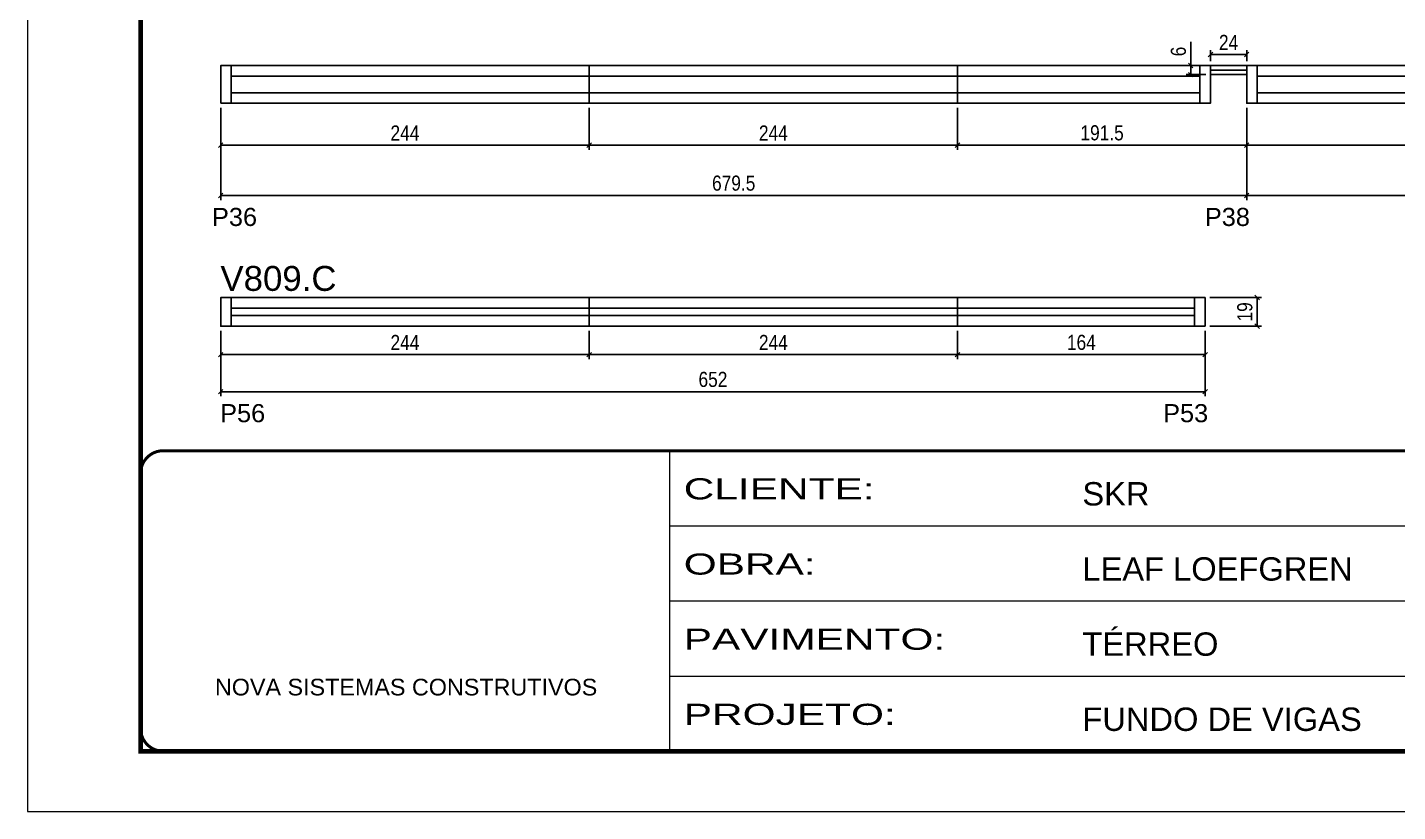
# Model space of a CAD drawing. Extents: x 1959 to 8212, y 239 to 4735.
# Drawn here: x 3557 to 4465, y 2537 to 3056 of the extents above; entities that cross this region are included whole.
import ezdxf

# ---------------------------------------------------------------- set-up
doc = ezdxf.new("R2010")
doc.units = 0
doc.linetypes.add('CONTINUO', pattern=[0])
doc.linetypes.add('DASHED', pattern=[0.75, 0.5, -0.25])
for name, color, linetype in [('5', 5, 'Continuous'), ('COTA', 241, 'Continuous'), ('NOMENCLATURA', 7, 'Continuous'), ('Painéis', 200, 'Continuous'), ('SARR_2.2x7', 40, 'Continuous'), ('SARR_EDITAR', 141, 'Continuous')]:
    doc.layers.add(name, color=color, linetype=linetype)
doc.layers.add('Folhas', color=255, linetype='Continuous', lineweight=9)
doc.layers.add('SARRAFO DE PRESSAO', color=251, linetype='DASHED', lineweight=9)
doc.styles.add('ARIAL', font='arial.ttf')
doc.styles.add('COTA TECNICA', font='techl___.ttf', dxfattribs={"height": 10})
doc.styles.add('COTA TECNICA-50', font='techl___.ttf', dxfattribs={"height": 10})
doc.styles.get("Standard").update_dxf_attribs({"font": 'arial.ttf'})
doc.styles.add('Tecnologia', font='')
doc.styles.get('Tecnologia').set_extended_font_data('Forgotten Futurist')
doc.dimstyles.new('COTA PAINEL-50', dxfattribs={"dimtxt": 10, "dimasz": 3, "dimexe": 3, "dimexo": 3, "dimgap": 3, "dimtad": 1, "dimdec": 1, "dimzin": 12, "dimdsep": 46, "dimtxsty": 'COTA TECNICA-50', "dimblk1": 'OBLIQUE', "dimblk2": 'OBLIQUE', "dimsah": 1, "dimcen": 0.9, "dimclrd": 4, "dimclre": 4, "dimclrt": 240, "dimadec": 1, "dimazin": 3, "dimtfac": 1, "dimtdec": 1, "dimtmove": 0, "dimatfit": 3, "dimfxl": 1, "dimtolj": 1, "dimtzin": 12, "dimarcsym": 0})
doc.dimstyles.new('PAINEL', dxfattribs={"dimtxt": 10, "dimasz": 3, "dimexe": 3, "dimexo": 3, "dimgap": 3, "dimtad": 1, "dimdec": 1, "dimzin": 12, "dimdsep": 46, "dimtxsty": 'COTA TECNICA', "dimblk1": 'OBLIQUE', "dimblk2": 'OBLIQUE', "dimsah": 1, "dimcen": 0.9, "dimclrd": 4, "dimclre": 4, "dimclrt": 240, "dimadec": 1, "dimazin": 3, "dimtfac": 1, "dimtdec": 1, "dimtmove": 0, "dimatfit": 3, "dimfxl": 1, "dimtolj": 1, "dimtzin": 12, "dimarcsym": 0})

# ---------------------------------------------------------------- blocks, each defined once
blk = doc.blocks.new('9999999999')
at = {"color": 30, "linetype": 'CONTINUO'}
for p, q in [((98564.56, 34230.21), (98564.56, 34429.45)), ((98564.56, 34379.64), (99583.98, 34379.64)), ((98564.56, 34329.83), (99487.98, 34329.83)), ((98564.56, 34280.02), (99487.98, 34280.02))]:
    blk.add_line(p, q, dxfattribs=at)
at = {"color": 30, "linetype": 'CONTINUO', "const_width": 2}
blk.add_lwpolyline([(99583.98, 34230.21), (99583.98, 34414.45, 0.414214), (99568.98, 34429.45), (98228.98, 34429.45, 0.414214), (98213.98, 34414.45), (98213.98, 34245.21, 0.414214), (98228.98, 34230.21), (99583.98, 34230.21)], format="xyb", dxfattribs=at)
at = {"layer": 'Folhas'}
blk.add_lwpolyline([(98138.98, 34190.21), (99623.98, 34190.21), (99623.98, 35240.21), (98138.98, 35240.21)], close=True, dxfattribs=at)
at = {"layer": 'Folhas', "color": 30, "const_width": 3}
blk.add_lwpolyline([(98213.98, 34230.21), (99583.98, 34230.21), (99583.98, 35200.21), (98213.98, 35200.21)], close=True, dxfattribs=at)
at = {"color": 7, "linetype": 'Continuous', "ltscale": 5, "style": 'ARIAL'}
for s, height, p in [('SKR', 15.483, (98837.68, 34393.13)), ('LEAF LOEFGREN', 15.4829, (98837.68, 34343.32)), ('TÉRREO', 15.483, (98837.68, 34293.51)), ('NOVA SISTEMAS CONSTRUTIVOS', 11.0592, (98263.19, 34267.21)), ('FUNDO DE VIGAS', 15.4829, (98837.68, 34243.7))]:
    blk.add_text(s, height=height, dxfattribs=at).set_placement(p)
at = {"layer": 'Folhas', "color": 7, "style": 'Tecnologia', "width": 1.5}
for s, p in [('CLIENTE:', (98573.65, 34397.17)), ('OBRA:', (98573.65, 34347.31)), ('PAVIMENTO:', (98573.65, 34297.5)), ('PROJETO:', (98573.65, 34247.69))]:
    blk.add_text(s, height=14, dxfattribs=at).set_placement(p)
blk = doc.blocks.new('_Oblique')
at = {"color": 0, "linetype": 'ByBlock', "lineweight": -2}
blk.add_line((-0.5, -0.5), (0.5, 0.5), dxfattribs=at)
blk = doc.blocks.new('*D373')
at = {"layer": 'COTA', "color": 4, "lineweight": -2, "transparency": 16777216}
for p, q in [((3685.3, 3003.17), (3685.3, 2942.05)), ((4364.8, 3003.17), (4364.8, 2942.05)), ((3685.3, 2945.05), (4364.8, 2945.05))]:
    blk.add_line(p, q, dxfattribs=at)
at = {"layer": 'Defpoints', "color": 0, "transparency": 16777216}
for p in [(3685.3, 3006.17), (4364.8, 3006.17), (4364.8, 2945.05)]:
    blk.add_point(p, dxfattribs=at)
at = {"layer": 'COTA', "color": 4, "lineweight": -2, "transparency": 16777216, "xscale": 3, "yscale": 3, "zscale": 3, "rotation": 180}
blk.add_blockref('_Oblique', (3685.3, 2945.05), dxfattribs=at)
at = {"layer": 'COTA', "color": 4, "lineweight": -2, "transparency": 16777216, "xscale": 3, "yscale": 3, "zscale": 3}
blk.add_blockref('_Oblique', (4364.8, 2945.05), dxfattribs=at)
at = {"layer": 'COTA', "color": 240, "transparency": 16777216, "insert": (4025.05, 2953.19), "char_height": 10, "attachment_point": 5, "style": 'COTA TECNICA'}
blk.add_mtext('\\A1;679.5', dxfattribs=at)
blk = doc.blocks.new('*D374')
at = {"layer": 'COTA', "color": 4, "lineweight": -2, "transparency": 16777216}
for p, q in [((3685.3, 3003.17), (3685.3, 2975.4)), ((3929.3, 3003.17), (3929.3, 2975.4)), ((3685.3, 2978.4), (3929.3, 2978.4))]:
    blk.add_line(p, q, dxfattribs=at)
at = {"layer": 'Defpoints', "color": 0, "transparency": 16777216}
for p in [(3685.3, 3006.17), (3929.3, 3006.17), (3929.3, 2978.4)]:
    blk.add_point(p, dxfattribs=at)
at = {"layer": 'COTA', "color": 4, "lineweight": -2, "transparency": 16777216, "xscale": 3, "yscale": 3, "zscale": 3, "rotation": 180}
blk.add_blockref('_Oblique', (3685.3, 2978.4), dxfattribs=at)
at = {"layer": 'COTA', "color": 4, "lineweight": -2, "transparency": 16777216, "xscale": 3, "yscale": 3, "zscale": 3}
blk.add_blockref('_Oblique', (3929.3, 2978.4), dxfattribs=at)
at = {"layer": 'COTA', "color": 240, "transparency": 16777216, "insert": (3807.3, 2986.47), "char_height": 10, "attachment_point": 5, "style": 'COTA TECNICA'}
blk.add_mtext('\\A1;244', dxfattribs=at)
blk = doc.blocks.new('*D377')
at = {"layer": 'COTA', "color": 4, "lineweight": -2, "transparency": 16777216}
for p, q in [((3929.3, 3003.17), (3929.3, 2975.4)), ((4173.3, 3003.17), (4173.3, 2975.4)), ((3929.3, 2978.4), (4173.3, 2978.4))]:
    blk.add_line(p, q, dxfattribs=at)
at = {"layer": 'Defpoints', "color": 0, "transparency": 16777216}
for p in [(3929.3, 3006.17), (4173.3, 3006.17), (4173.3, 2978.4)]:
    blk.add_point(p, dxfattribs=at)
at = {"layer": 'COTA', "color": 4, "lineweight": -2, "transparency": 16777216, "xscale": 3, "yscale": 3, "zscale": 3, "rotation": 180}
blk.add_blockref('_Oblique', (3929.3, 2978.4), dxfattribs=at)
at = {"layer": 'COTA', "color": 4, "lineweight": -2, "transparency": 16777216, "xscale": 3, "yscale": 3, "zscale": 3}
blk.add_blockref('_Oblique', (4173.3, 2978.4), dxfattribs=at)
at = {"layer": 'COTA', "color": 240, "transparency": 16777216, "insert": (4051.3, 2986.47), "char_height": 10, "attachment_point": 5, "style": 'COTA TECNICA'}
blk.add_mtext('\\A1;244', dxfattribs=at)
blk = doc.blocks.new('*D375')
at = {"layer": 'COTA', "color": 4, "lineweight": -2, "transparency": 16777216}
for p, q in [((4173.3, 3003.17), (4173.3, 2975.4)), ((4364.8, 3003.17), (4364.8, 2975.4)), ((4173.3, 2978.4), (4364.8, 2978.4))]:
    blk.add_line(p, q, dxfattribs=at)
at = {"layer": 'Defpoints', "color": 0, "transparency": 16777216}
for p in [(4173.3, 3006.17), (4364.8, 3006.17), (4364.8, 2978.4)]:
    blk.add_point(p, dxfattribs=at)
at = {"layer": 'COTA', "color": 4, "lineweight": -2, "transparency": 16777216, "xscale": 3, "yscale": 3, "zscale": 3, "rotation": 180}
blk.add_blockref('_Oblique', (4173.3, 2978.4), dxfattribs=at)
at = {"layer": 'COTA', "color": 4, "lineweight": -2, "transparency": 16777216, "xscale": 3, "yscale": 3, "zscale": 3}
blk.add_blockref('_Oblique', (4364.8, 2978.4), dxfattribs=at)
at = {"layer": 'COTA', "color": 240, "transparency": 16777216, "insert": (4269.05, 2986.54), "char_height": 10, "attachment_point": 5, "style": 'COTA TECNICA'}
blk.add_mtext('\\A1;191.5', dxfattribs=at)
blk = doc.blocks.new('*D378')
at = {"layer": 'COTA', "color": 4, "lineweight": -2, "transparency": 16777216}
for p, q in [((4340.8, 3034.17), (4340.8, 3041.46)), ((4364.8, 3034.17), (4364.8, 3041.46)), ((4340.8, 3038.46), (4364.8, 3038.46))]:
    blk.add_line(p, q, dxfattribs=at)
at = {"layer": 'Defpoints', "color": 0, "transparency": 16777216}
for p in [(4340.8, 3031.17), (4364.8, 3038.46), (4364.8, 3031.17)]:
    blk.add_point(p, dxfattribs=at)
at = {"layer": 'COTA', "color": 4, "lineweight": -2, "transparency": 16777216, "xscale": 3, "yscale": 3, "zscale": 3, "rotation": 180}
blk.add_blockref('_Oblique', (4340.8, 3038.46), dxfattribs=at)
at = {"layer": 'COTA', "color": 4, "lineweight": -2, "transparency": 16777216, "xscale": 3, "yscale": 3, "zscale": 3}
blk.add_blockref('_Oblique', (4364.8, 3038.46), dxfattribs=at)
at = {"layer": 'COTA', "color": 240, "transparency": 16777216, "insert": (4352.8, 3046.53), "char_height": 10, "attachment_point": 5, "style": 'COTA TECNICA'}
blk.add_mtext('\\A1;24', dxfattribs=at)
blk = doc.blocks.new('*D380')
at = {"layer": 'COTA', "color": 4, "lineweight": -2, "transparency": 16777216}
for p, q in [((4327.7, 3031.17), (4327.7, 3046.83)), ((4330.8, 3031.17), (4324.7, 3031.17)), ((4327.7, 3025.17), (4327.7, 3031.17)), ((4337.8, 3025.17), (4324.7, 3025.17))]:
    blk.add_line(p, q, dxfattribs=at)
at = {"layer": 'Defpoints', "color": 0, "transparency": 16777216}
for p in [(4327.7, 3031.17), (4333.8, 3031.17), (4340.8, 3025.17)]:
    blk.add_point(p, dxfattribs=at)
at = {"layer": 'COTA', "color": 4, "lineweight": -2, "transparency": 16777216, "xscale": 3, "yscale": 3, "zscale": 3}
for p, rotation in [((4327.7, 3031.17), 90), ((4327.7, 3025.17), 270)]:
    blk.add_blockref('_Oblique', p, dxfattribs=dict(at, rotation=rotation))
at = {"layer": 'COTA', "color": 240, "transparency": 16777216, "insert": (4319.6, 3040.5), "char_height": 10, "attachment_point": 5, "rotation": 90, "style": 'COTA TECNICA'}
blk.add_mtext('\\A1;6', dxfattribs=at)
blk = doc.blocks.new('*D381')
at = {"layer": 'COTA', "color": 4, "lineweight": -2, "transparency": 16777216}
for p, q in [((4364.8, 3003.17), (4364.8, 2975.4)), ((4608.8, 3003.17), (4608.8, 2975.4)), ((4364.8, 2978.4), (4608.8, 2978.4))]:
    blk.add_line(p, q, dxfattribs=at)
at = {"layer": 'Defpoints', "color": 0, "transparency": 16777216}
for p in [(4364.8, 3006.17), (4608.8, 3006.17), (4608.8, 2978.4)]:
    blk.add_point(p, dxfattribs=at)
at = {"layer": 'COTA', "color": 4, "lineweight": -2, "transparency": 16777216, "xscale": 3, "yscale": 3, "zscale": 3, "rotation": 180}
blk.add_blockref('_Oblique', (4364.8, 2978.4), dxfattribs=at)
at = {"layer": 'COTA', "color": 4, "lineweight": -2, "transparency": 16777216, "xscale": 3, "yscale": 3, "zscale": 3}
blk.add_blockref('_Oblique', (4608.8, 2978.4), dxfattribs=at)
at = {"layer": 'COTA', "color": 240, "transparency": 16777216, "insert": (4486.8, 2986.47), "char_height": 10, "attachment_point": 5, "style": 'COTA TECNICA'}
blk.add_mtext('\\A1;244', dxfattribs=at)
blk = doc.blocks.new('*D382')
at = {"layer": 'COTA', "color": 4, "lineweight": -2, "transparency": 16777216}
for p, q in [((4837.3, 3022.17), (4837.3, 2942.05)), ((4364.8, 3003.17), (4364.8, 2942.05)), ((4364.8, 2945.05), (4837.3, 2945.05))]:
    blk.add_line(p, q, dxfattribs=at)
at = {"layer": 'Defpoints', "color": 0, "transparency": 16777216}
for p in [(4837.3, 3025.17), (4364.8, 3006.17), (4837.3, 2945.05)]:
    blk.add_point(p, dxfattribs=at)
at = {"layer": 'COTA', "color": 4, "lineweight": -2, "transparency": 16777216, "xscale": 3, "yscale": 3, "zscale": 3, "rotation": 180}
blk.add_blockref('_Oblique', (4364.8, 2945.05), dxfattribs=at)
at = {"layer": 'COTA', "color": 4, "lineweight": -2, "transparency": 16777216, "xscale": 3, "yscale": 3, "zscale": 3}
blk.add_blockref('_Oblique', (4837.3, 2945.05), dxfattribs=at)
at = {"layer": 'COTA', "color": 240, "transparency": 16777216, "insert": (4601.05, 2953.16), "char_height": 10, "attachment_point": 5, "style": 'COTA TECNICA'}
blk.add_mtext('\\A1;472.5', dxfattribs=at)
blk = doc.blocks.new('*D717')
at = {"layer": 'COTA', "color": 4, "linetype": 'ByBlock', "lineweight": -2, "transparency": 16777216}
for p, q in [((3685.3, 2855.4), (3685.3, 2836.55)), ((3929.3, 2855.4), (3929.3, 2836.55)), ((3685.3, 2839.55), (3929.3, 2839.55))]:
    blk.add_line(p, q, dxfattribs=at)
at = {"layer": 'Defpoints', "color": 0, "linetype": 'ByBlock', "transparency": 16777216}
for p in [(3685.3, 2858.4), (3929.3, 2858.4), (3929.3, 2839.55)]:
    blk.add_point(p, dxfattribs=at)
at = {"layer": 'COTA', "color": 4, "linetype": 'ByBlock', "lineweight": -2, "transparency": 16777216, "xscale": 3, "yscale": 3, "zscale": 3, "rotation": 180}
blk.add_blockref('_Oblique', (3685.3, 2839.55), dxfattribs=at)
at = {"layer": 'COTA', "color": 4, "linetype": 'ByBlock', "lineweight": -2, "transparency": 16777216, "xscale": 3, "yscale": 3, "zscale": 3}
blk.add_blockref('_Oblique', (3929.3, 2839.55), dxfattribs=at)
at = {"layer": 'COTA', "color": 240, "linetype": 'ByBlock', "transparency": 16777216, "insert": (3807.3, 2847.62), "char_height": 10, "attachment_point": 5, "style": 'COTA TECNICA-50'}
blk.add_mtext('\\A1;244', dxfattribs=at)
blk = doc.blocks.new('*D718')
at = {"layer": 'COTA', "color": 4, "linetype": 'ByBlock', "lineweight": -2, "transparency": 16777216}
for p, q in [((3929.3, 2855.4), (3929.3, 2836.55)), ((4173.3, 2855.4), (4173.3, 2836.55)), ((3929.3, 2839.55), (4173.3, 2839.55))]:
    blk.add_line(p, q, dxfattribs=at)
at = {"layer": 'Defpoints', "color": 0, "linetype": 'ByBlock', "transparency": 16777216}
for p in [(3929.3, 2858.4), (4173.3, 2858.4), (4173.3, 2839.55)]:
    blk.add_point(p, dxfattribs=at)
at = {"layer": 'COTA', "color": 4, "linetype": 'ByBlock', "lineweight": -2, "transparency": 16777216, "xscale": 3, "yscale": 3, "zscale": 3, "rotation": 180}
blk.add_blockref('_Oblique', (3929.3, 2839.55), dxfattribs=at)
at = {"layer": 'COTA', "color": 4, "linetype": 'ByBlock', "lineweight": -2, "transparency": 16777216, "xscale": 3, "yscale": 3, "zscale": 3}
blk.add_blockref('_Oblique', (4173.3, 2839.55), dxfattribs=at)
at = {"layer": 'COTA', "color": 240, "linetype": 'ByBlock', "transparency": 16777216, "insert": (4051.3, 2847.62), "char_height": 10, "attachment_point": 5, "style": 'COTA TECNICA-50'}
blk.add_mtext('\\A1;244', dxfattribs=at)
blk = doc.blocks.new('*D719')
at = {"layer": 'COTA', "color": 4, "lineweight": -2, "transparency": 16777216}
for p, q in [((3685.3, 2855.4), (3685.3, 2811.97)), ((4337.3, 2855.4), (4337.3, 2811.97)), ((3685.3, 2814.97), (4337.3, 2814.97))]:
    blk.add_line(p, q, dxfattribs=at)
at = {"layer": 'Defpoints', "color": 0, "transparency": 16777216}
for p in [(3685.3, 2858.4), (4337.3, 2858.4), (4337.3, 2814.97)]:
    blk.add_point(p, dxfattribs=at)
at = {"layer": 'COTA', "color": 4, "lineweight": -2, "transparency": 16777216, "xscale": 3, "yscale": 3, "zscale": 3, "rotation": 180}
blk.add_blockref('_Oblique', (3685.3, 2814.97), dxfattribs=at)
at = {"layer": 'COTA', "color": 4, "lineweight": -2, "transparency": 16777216, "xscale": 3, "yscale": 3, "zscale": 3}
blk.add_blockref('_Oblique', (4337.3, 2814.97), dxfattribs=at)
at = {"layer": 'COTA', "color": 240, "transparency": 16777216, "insert": (4011.3, 2823.08), "char_height": 10, "attachment_point": 5, "style": 'COTA TECNICA'}
blk.add_mtext('\\A1;652', dxfattribs=at)
blk = doc.blocks.new('*D720')
at = {"layer": 'COTA', "color": 4, "lineweight": -2, "transparency": 16777216}
for p, q in [((4173.3, 2855.4), (4173.3, 2836.55)), ((4337.3, 2855.4), (4337.3, 2836.55)), ((4173.3, 2839.55), (4337.3, 2839.55))]:
    blk.add_line(p, q, dxfattribs=at)
at = {"layer": 'Defpoints', "color": 0, "transparency": 16777216}
for p in [(4173.3, 2858.4), (4337.3, 2858.4), (4337.3, 2839.55)]:
    blk.add_point(p, dxfattribs=at)
at = {"layer": 'COTA', "color": 4, "lineweight": -2, "transparency": 16777216, "xscale": 3, "yscale": 3, "zscale": 3, "rotation": 180}
blk.add_blockref('_Oblique', (4173.3, 2839.55), dxfattribs=at)
at = {"layer": 'COTA', "color": 4, "lineweight": -2, "transparency": 16777216, "xscale": 3, "yscale": 3, "zscale": 3}
blk.add_blockref('_Oblique', (4337.3, 2839.55), dxfattribs=at)
at = {"layer": 'COTA', "color": 240, "transparency": 16777216, "insert": (4255.3, 2847.65), "char_height": 10, "attachment_point": 5, "style": 'COTA TECNICA'}
blk.add_mtext('\\A1;164', dxfattribs=at)
blk = doc.blocks.new('*D721')
at = {"layer": 'COTA', "color": 4, "lineweight": -2, "transparency": 16777216}
for p, q in [((4340.3, 2877.4), (4374.7, 2877.4)), ((4371.7, 2858.4), (4371.7, 2877.4)), ((4340.3, 2858.4), (4374.7, 2858.4))]:
    blk.add_line(p, q, dxfattribs=at)
at = {"layer": 'Defpoints', "color": 0, "transparency": 16777216}
for p in [(4337.3, 2877.4), (4371.7, 2877.4), (4337.3, 2858.4)]:
    blk.add_point(p, dxfattribs=at)
at = {"layer": 'COTA', "color": 4, "lineweight": -2, "transparency": 16777216, "xscale": 3, "yscale": 3, "zscale": 3}
for p, rotation in [((4371.7, 2877.4), 90), ((4371.7, 2858.4), 270)]:
    blk.add_blockref('_Oblique', p, dxfattribs=dict(at, rotation=rotation))
at = {"layer": 'COTA', "color": 240, "transparency": 16777216, "insert": (4363.61, 2867.9), "char_height": 10, "attachment_point": 5, "rotation": 90, "style": 'COTA TECNICA'}
blk.add_mtext('\\A1;19', dxfattribs=at)

msp = doc.modelspace()

# ---------------------------------------------------------------- linework, layer by layer
at = {"layer": 'COTA'}
msp.add_line((4340.8, 3025.17), (4340.8, 3031.17), dxfattribs=at)
at = {"layer": 'Painéis'}
for p, q in [((3929.3, 3031.17), (3929.3, 3006.17)), ((4173.3, 3031.17), (4173.3, 3006.17)), ((3929.3, 2877.4), (4337.3, 2877.4)), ((3929.3, 2858.4), (3929.3, 2877.4)), ((4173.3, 2858.4), (4173.3, 2877.4)), ((4337.3, 2877.4), (4337.3, 2858.4)), ((4337.3, 2858.4), (3929.3, 2858.4))]:
    msp.add_line(p, q, dxfattribs=at)
for points in [[(3685.3, 3006.17), (3685.3, 3031.17), (4364.8, 3031.17), (4364.8, 3025.17), (4340.8, 3025.17), (4340.8, 3006.17), (3685.3, 3006.17)], [(4364.8, 3031.17), (4364.8, 3006.17), (4812.3, 3006.17), (4812.3, 3025.17), (4837.3, 3025.17), (4837.3, 3031.17), (4364.8, 3031.17)]]:
    msp.add_lwpolyline(points, dxfattribs=at)
msp.add_lwpolyline([(3929.3, 2858.4), (3685.3, 2858.4), (3685.3, 2877.4), (3929.3, 2877.4)], close=True, dxfattribs=at)
at = {"layer": 'SARR_2.2x7', "linetype": 'Continuous'}
for p, q in [((3692.3, 3031.17), (3692.3, 3006.17)), ((4333.8, 3031.17), (4333.8, 3006.17)), ((4371.8, 3031.17), (4371.8, 3006.17)), ((3692.3, 3024.17), (3929.3, 3024.17)), ((3929.3, 3024.17), (4173.3, 3024.17)), ((4333.8, 3024.17), (4173.3, 3024.17)), ((4371.8, 3024.17), (4608.8, 3024.17)), ((3692.3, 3013.17), (3929.3, 3013.17)), ((3929.3, 3013.17), (4173.3, 3013.17)), ((4333.8, 3013.17), (4173.3, 3013.17)), ((4371.8, 3013.17), (4608.8, 3013.17)), ((3692.3, 2877.4), (3692.3, 2858.4)), ((4330.3, 2877.4), (4330.3, 2858.4)), ((3929.3, 2870.4), (3692.3, 2870.4)), ((4173.3, 2870.4), (3929.3, 2870.4)), ((4330.3, 2870.4), (4173.3, 2870.4)), ((3692.3, 2865.4), (3929.3, 2865.4)), ((3929.3, 2865.4), (4173.3, 2865.4)), ((4173.3, 2865.4), (4330.3, 2865.4))]:
    msp.add_line(p, q, dxfattribs=at)
at = {"layer": 'SARR_EDITAR'}
msp.add_line((4340.8, 3028.17), (4364.8, 3028.17), dxfattribs=at)

# ---------------------------------------------------------------- block references
at = {"layer": 'SARRAFO DE PRESSAO', "color": 6, "linetype": 'ByBlock'}
msp.add_blockref('9999999999', (-94581.71, -31653.56), dxfattribs=at)

# ---------------------------------------------------------------- texts
at = {"layer": '5', "linetype": 'Continuous'}
for s, p in [('P36', (3679.54, 2924.84)), ('P38', (4337.11, 2924.84)), ('P56', (3684.93, 2794.77)), ('P53', (4309.47, 2794.77))]:
    msp.add_text(s, height=12, rotation=359.99996, dxfattribs=at).set_placement(p)
at = {"layer": 'NOMENCLATURA', "linetype": 'Continuous'}
msp.add_text('V809.C', height=16.5, dxfattribs=at).set_placement((3685.1, 2881.83))

# ---------------------------------------------------------------- dimensions: what is measured, and where the dimension line sits
at = {"layer": 'COTA'}
for base, p1, p2, picture, middle in [((4364.8, 3038.46), (4340.8, 3031.17), (4364.8, 3031.17), '*D378', (4352.8, 3046.53)), ((4837.3, 2945.05), (4364.8, 3006.17), (4837.3, 3025.17), '*D382', (4601.05, 2953.16)), ((4364.8, 2945.05), (3685.3, 3006.17), (4364.8, 3006.17), '*D373', (4025.05, 2953.19)), ((3929.3, 2978.4), (3685.3, 3006.17), (3929.3, 3006.17), '*D374', (3807.3, 2986.47)), ((4608.8, 2978.4), (4364.8, 3006.17), (4608.8, 3006.17), '*D381', (4486.8, 2986.47)), ((4337.3, 2814.97), (3685.3, 2858.4), (4337.3, 2858.4), '*D719', (4011.3, 2823.08)), ((4337.3, 2839.55), (4173.3, 2858.4), (4337.3, 2858.4), '*D720', (4255.3, 2847.65))]:
    dim = msp.add_linear_dim(base=base, p1=p1, p2=p2, dimstyle='PAINEL', dxfattribs=at)
    dim.commit()
    dim.dimension.update_dxf_attribs({"geometry": picture, "text_midpoint": middle})
for base, p1, p2, picture, middle in [((4327.7, 3031.17), (4340.8, 3025.17), (4333.8, 3031.17), '*D380', (4319.6, 3040.5)), ((4371.7, 2877.4), (4337.3, 2858.4), (4337.3, 2877.4), '*D721', (4363.61, 2867.9))]:
    dim = msp.add_linear_dim(base=base, p1=p1, p2=p2, angle=90, dimstyle='PAINEL', dxfattribs=at)
    dim.commit()
    dim.dimension.update_dxf_attribs({"geometry": picture, "text_midpoint": middle})
for base, p1, p2, picture, middle in [((4173.3, 2978.4), (3929.3, 3006.17), (4173.3, 3006.17), '*D377', (4051.3, 2986.47)), ((4364.8, 2978.4), (4173.3, 3006.17), (4364.8, 3006.17), '*D375', (4269.05, 2986.54))]:
    dim = msp.add_linear_dim(base=base, p1=p1, p2=p2, dimstyle='PAINEL', override={"dimtmove": 1}, dxfattribs=at)
    dim.commit()
    dim.dimension.update_dxf_attribs({"geometry": picture, "text_midpoint": middle})
at = {"layer": 'COTA', "color": 1, "linetype": 'ByBlock'}
for base, p1, p2, picture, middle in [((3929.3, 2839.55), (3685.3, 2858.4), (3929.3, 2858.4), '*D717', (3807.3, 2847.62)), ((4173.3, 2839.55), (3929.3, 2858.4), (4173.3, 2858.4), '*D718', (4051.3, 2847.62))]:
    dim = msp.add_linear_dim(base=base, p1=p1, p2=p2, dimstyle='COTA PAINEL-50', override={"dimarcsym": 1}, dxfattribs=at)
    dim.commit()
    dim.dimension.update_dxf_attribs({"geometry": picture, "text_midpoint": middle})

doc.saveas('drawing.dxf')
